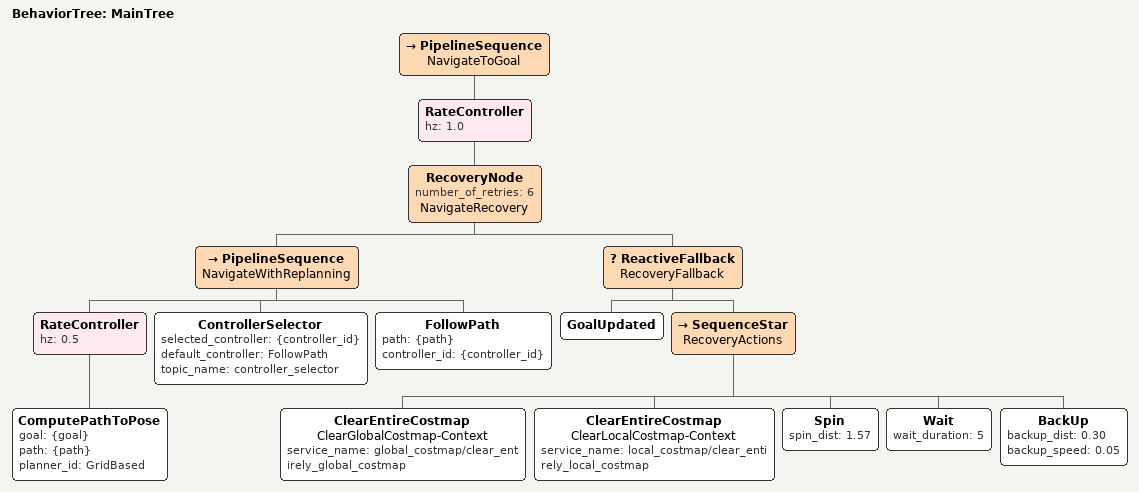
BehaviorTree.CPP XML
<?xml version="1.0"?>
<root main_tree_to_execute="MainTree">
  <BehaviorTree ID="MainTree">
    <PipelineSequence name="NavigateToGoal">
      <RateController hz="1.0">
        <RecoveryNode number_of_retries="6" name="NavigateRecovery">
          <PipelineSequence name="NavigateWithReplanning">
            <RateController hz="0.5">
              <ComputePathToPose goal="{goal}" path="{path}" planner_id="GridBased"/>
            </RateController>
            <ControllerSelector selected_controller="{controller_id}" default_controller="FollowPath" topic_name="controller_selector"/>
            <FollowPath path="{path}" controller_id="{controller_id}"/>
          </PipelineSequence>
          <ReactiveFallback name="RecoveryFallback">
            <GoalUpdated/>
            <SequenceStar name="RecoveryActions">
              <ClearEntireCostmap name="ClearGlobalCostmap-Context" service_name="global_costmap/clear_entirely_global_costmap"/>
              <ClearEntireCostmap name="ClearLocalCostmap-Context" service_name="local_costmap/clear_entirely_local_costmap"/>
              <Spin spin_dist="1.57"/>
              <Wait wait_duration="5"/>
              <BackUp backup_dist="0.30" backup_speed="0.05"/>
            </SequenceStar>
          </ReactiveFallback>
        </RecoveryNode>
      </RateController>
    </PipelineSequence>
  </BehaviorTree>
</root>
